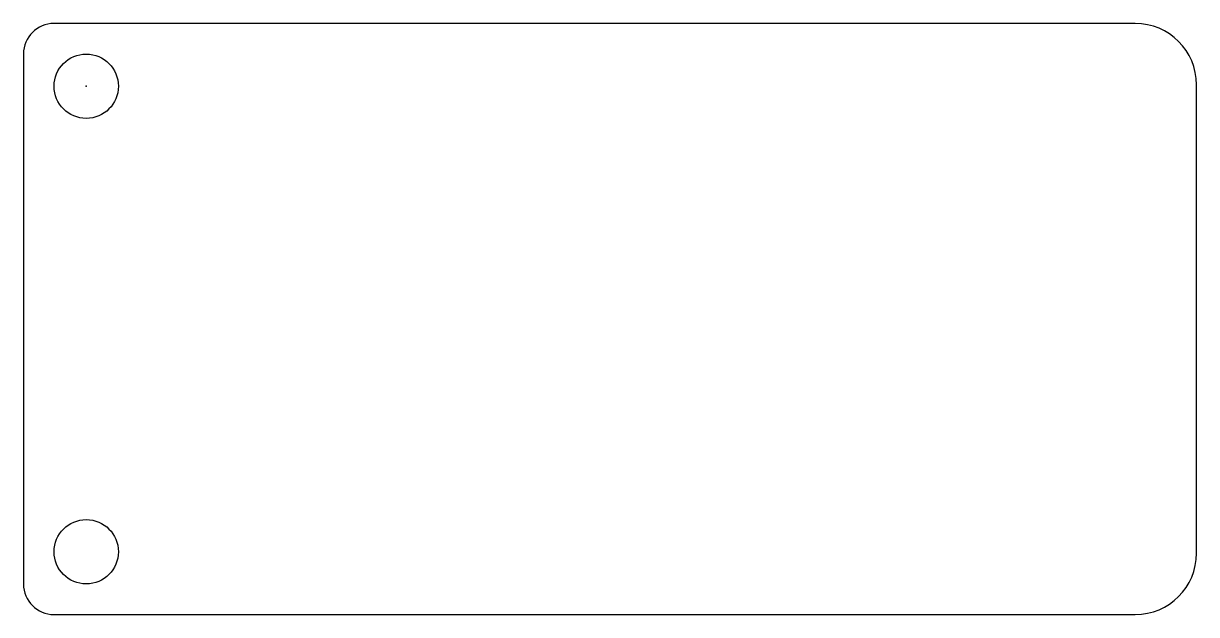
# Model space of a CAD drawing. Extents: x 0 to 38.3, y 0 to 19.3.
import ezdxf

# ---------------------------------------------------------------- set-up
doc = ezdxf.new("R2010")
doc.units = 0
doc.layers.add('Drill', color=7, linetype='CONTINUOUS')
doc.layers.add('Pattern_Top', color=7, linetype='CONTINUOUS')

msp = doc.modelspace()

# ---------------------------------------------------------------- linework, layer by layer
at = {"layer": 'Drill', "color": 0}
msp.add_point((2.05, 17.25), dxfattribs=at)
at = {"layer": 'Pattern_Top', "color": 0, "linetype": 'CONTINUOUS'}
for p, q in [((36.3, 19.3), (1, 19.3)), ((0, 18.3), (0, 1)), ((38.3, 2), (38.3, 17.3)), ((1, 0), (36.3, 0))]:
    msp.add_line(p, q, dxfattribs=at)
for centre in [(2.05, 17.25), (2.05, 2.05)]:
    msp.add_circle(centre, 1.05, dxfattribs=at)
for centre, radius, start, end in [((1, 18.3), 1, 90, 180), ((36.3, 17.3), 2, 0, 90), ((36.3, 2), 2, 270, 0), ((1, 1), 1, 180, 270)]:
    msp.add_arc(centre, radius, start, end, dxfattribs=at)

doc.saveas('drawing.dxf')
